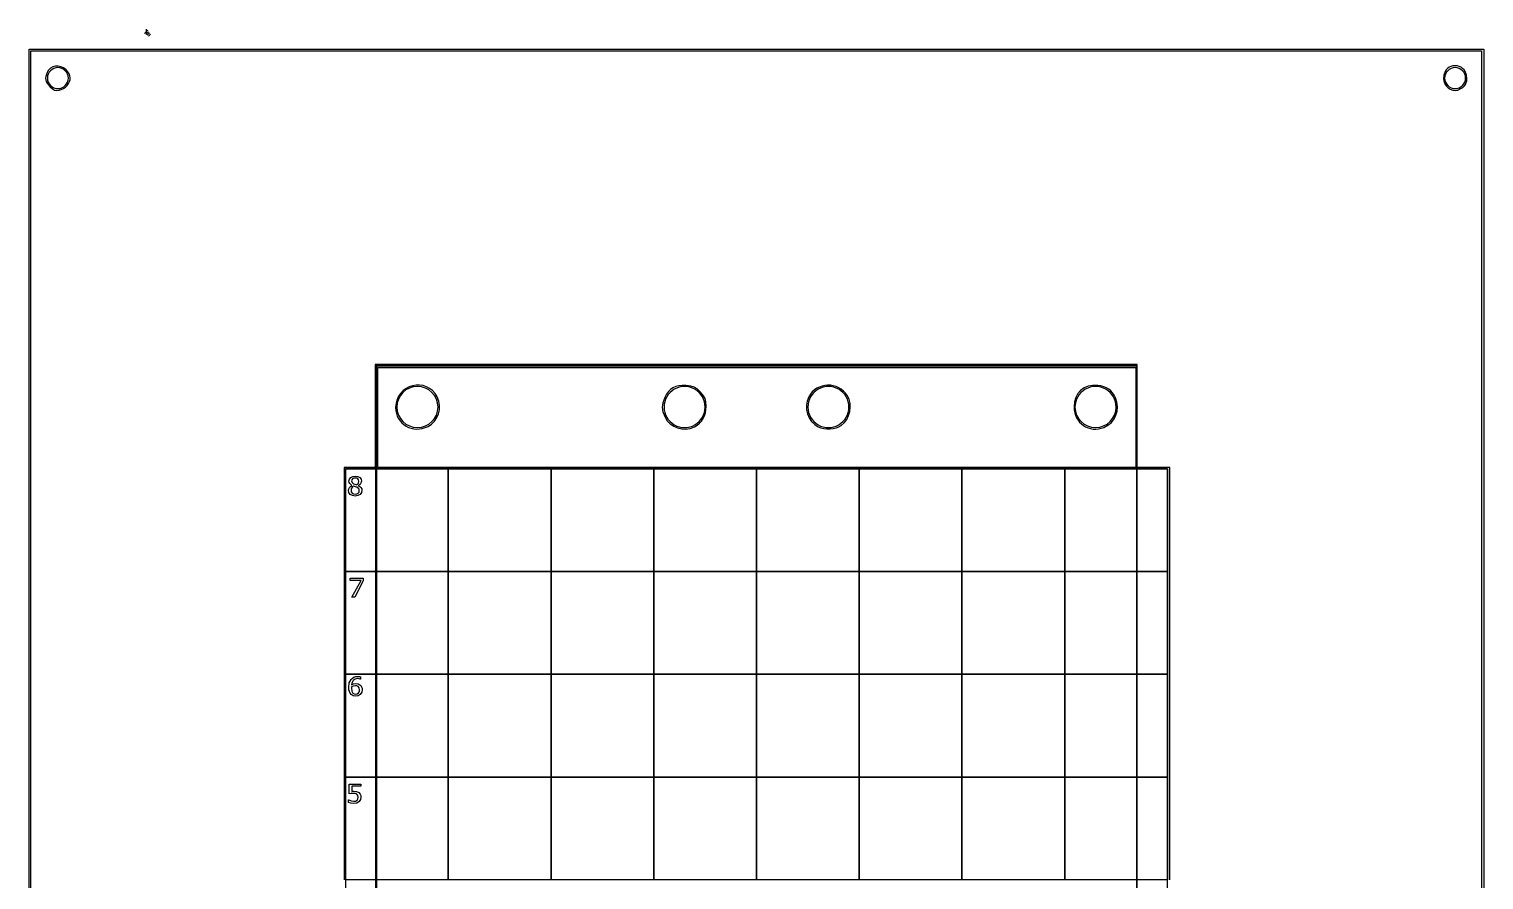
# Model space of a CAD drawing. Extents: x -57 to 651, y 9 to 842.
# Drawn here: x -57 to 651, y 429 to 842 of the extents above; entities that cross this region are included whole.
import ezdxf

# ---------------------------------------------------------------- set-up
doc = ezdxf.new("R2010")
doc.units = 0

msp = doc.modelspace()

# ---------------------------------------------------------------- linework, layer by layer
for p, q in [((-57.000521, 832.499927), (650.999778, 832.499927)), ((-57.000521, 8.501153), (-57.000521, 832.499927)), ((-56.21763, 420.621031), (-56.21763, 831.690074)), ((-56.21763, 831.690074), (296.843394, 831.690074)), ((296.843394, 831.690074), (649.90443, 831.690074)), ((649.90443, 831.690074), (649.90443, 420.621031)), ((650.999778, 832.499927), (650.999778, 8.501153)), ((-47.504342, 822.432496), (-48.261029, 821.193258)), ((-47.228964, 821.350674), (-47.699275, 820.484641)), ((-46.530342, 823.375646), (-47.504342, 822.432496)), ((-46.606196, 822.105199), (-47.228964, 821.350674)), ((-45.851471, 822.727723), (-46.606196, 822.105199)), ((-45.389961, 824.015897), (-46.530342, 823.375646)), ((-44.985287, 823.197755), (-45.851471, 822.727723)), ((-44.134132, 824.346436), (-45.389961, 824.015897)), ((-44.028142, 823.494802), (-44.985287, 823.197755)), ((-42.813788, 824.360451), (-44.134132, 824.346436)), ((-43.000537, 823.598371), (-44.028142, 823.494802)), ((-41.972932, 823.494802), (-43.000537, 823.598371)), ((-41.47986, 824.051131), (-42.813788, 824.360451)), ((-41.015788, 823.197755), (-41.972932, 823.494802)), ((-40.183282, 823.411664), (-41.47986, 824.051131)), ((-40.149603, 822.727723), (-41.015788, 823.197755)), ((-38.974986, 822.435236), (-40.183282, 823.411664)), ((-39.394878, 822.105199), (-40.149603, 822.727723)), ((-38.77211, 821.350674), (-39.394878, 822.105199)), ((-38.139956, 821.489956), (-38.974986, 822.435236)), ((-38.301799, 820.484641), (-38.77211, 821.350674)), ((-37.526286, 820.545558), (-38.139956, 821.489956)), ((632.132562, 821.717796), (631.46107, 819.963637)), ((632.658661, 822.492272), (632.132562, 821.717796)), ((632.769604, 821.351476), (632.299388, 820.485169)), ((633.305698, 823.171346), (632.658661, 822.492272)), ((633.392359, 822.106262), (632.769604, 821.351476)), ((634.0692, 823.734765), (633.305698, 823.171346)), ((634.147145, 822.729017), (633.392359, 822.106262)), ((634.944693, 824.16228), (634.0692, 823.734765)), ((635.013452, 823.199233), (634.147145, 822.729017)), ((635.927705, 824.433639), (634.944693, 824.16228)), ((635.970774, 823.496402), (635.013452, 823.199233)), ((637.013761, 824.528593), (635.927705, 824.433639)), ((636.998601, 823.600016), (635.970774, 823.496402)), ((638.026428, 823.496402), (636.998601, 823.600016)), ((638.0711, 824.433166), (637.013761, 824.528593)), ((638.983749, 823.199233), (638.026428, 823.496402)), ((639.03543, 824.160741), (638.0711, 824.433166)), ((639.850057, 822.729017), (638.983749, 823.199233)), ((639.901497, 823.732105), (639.03543, 824.160741)), ((640.604842, 822.106262), (639.850057, 822.729017)), ((640.664045, 823.168042), (639.901497, 823.732105)), ((641.227597, 821.351476), (640.604842, 822.106262)), ((641.317818, 822.489337), (640.664045, 823.168042)), ((641.697814, 820.485169), (641.227597, 821.351476)), ((641.857562, 821.716776), (641.317818, 822.489337)), ((642.573937, 819.973225), (641.857562, 821.716776)), ((-48.911381, 819.266447), (-48.997839, 818.408523)), ((-48.997839, 818.408523), (-48.919686, 817.593918)), ((-48.919686, 817.593918), (-48.672824, 816.80238)), ((-48.261029, 821.193258), (-48.911381, 819.266447)), ((-48.672824, 816.80238), (-48.253157, 816.013657)), ((-48.253157, 816.013657), (-46.879012, 814.363652)), ((-47.99663, 819.527592), (-48.100531, 818.50002)), ((-48.100531, 818.50002), (-47.99663, 817.472449)), ((-47.699275, 820.484641), (-47.99663, 819.527592)), ((-47.99663, 817.472449), (-47.699275, 816.5154)), ((-47.699275, 816.5154), (-47.228964, 815.649367)), ((-47.228964, 815.649367), (-46.606196, 814.894842)), ((-46.879012, 814.363652), (-45.681968, 813.272551)), ((-46.606196, 814.894842), (-45.851471, 814.272318)), ((-45.851471, 814.272318), (-44.985287, 813.802286)), ((-41.015788, 813.802286), (-40.149603, 814.272318)), ((-40.149603, 814.272318), (-39.394878, 814.894842)), ((-39.394878, 814.894842), (-38.77211, 815.649367)), ((-39.300002, 814.153986), (-38.492964, 814.899762)), ((-38.77211, 815.649367), (-38.301799, 816.5154)), ((-38.492964, 814.899762), (-37.778423, 815.838091)), ((-38.492964, 814.899762), (-38.492964, 814.899762)), ((-38.004444, 819.527592), (-38.301799, 820.484641)), ((-38.301799, 816.5154), (-38.004444, 817.472449)), ((-37.900544, 818.50002), (-38.004444, 819.527592)), ((-38.004444, 817.472449), (-37.900544, 818.50002)), ((-37.900544, 818.50002), (-37.900544, 818.50002)), ((-37.778423, 815.838091), (-37.285256, 816.777525)), ((-37.133979, 819.602079), (-37.526286, 820.545558)), ((-37.285256, 816.777525), (-37.013461, 817.718025)), ((-36.963037, 818.659555), (-37.133979, 819.602079)), ((-37.013461, 817.718025), (-36.963037, 818.659555)), ((631.46107, 819.963637), (631.327009, 818.070876)), ((631.327009, 818.070876), (631.472697, 817.123146)), ((631.472697, 817.123146), (631.766163, 816.201517)), ((631.766163, 816.201517), (632.211879, 815.326241)), ((632.002219, 819.527847), (631.898605, 818.50002)), ((631.898605, 818.50002), (632.002219, 817.472193)), ((632.299388, 820.485169), (632.002219, 819.527847)), ((632.002219, 817.472193), (632.299388, 816.514872)), ((632.211879, 815.326241), (632.814318, 814.517568)), ((632.299388, 816.514872), (632.769604, 815.648564)), ((632.769604, 815.648564), (633.392359, 814.893779)), ((632.814318, 814.517568), (633.577955, 813.795749)), ((633.392359, 814.893779), (634.147145, 814.271024)), ((634.147145, 814.271024), (635.013452, 813.800808)), ((638.983749, 813.800808), (639.850057, 814.271024)), ((639.850057, 814.271024), (640.604842, 814.893779)), ((640.604842, 814.893779), (641.227597, 815.648564)), ((640.716757, 813.969748), (641.439778, 814.651682)), ((641.227597, 815.648564), (641.697814, 816.514872)), ((641.439778, 814.651682), (642.00147, 815.426827)), ((641.994983, 819.527847), (641.697814, 820.485169)), ((641.697814, 816.514872), (641.994983, 817.472193)), ((642.098597, 818.50002), (641.994983, 819.527847)), ((641.994983, 817.472193), (642.098597, 818.50002)), ((642.00147, 815.426827), (642.407089, 816.274397)), ((642.098597, 818.50002), (642.098597, 818.50002)), ((642.407089, 816.274397), (642.661889, 817.173607)), ((642.771127, 818.103672), (642.573937, 819.973225)), ((642.661889, 817.173607), (642.771127, 818.103672)), ((-45.681968, 813.272551), (-44.679194, 812.674674)), ((-44.985287, 813.802286), (-44.028142, 813.505239)), ((-44.679194, 812.674674), (-43.657348, 812.487274)), ((-44.028142, 813.505239), (-43.000537, 813.40167)), ((-43.657348, 812.487274), (-42.403085, 812.627601)), ((-43.000537, 813.40167), (-41.972932, 813.505239)), ((-42.403085, 812.627601), (-41.383364, 812.94335)), ((-41.972932, 813.505239), (-41.015788, 813.802286)), ((-41.383364, 812.94335), (-40.306236, 813.476997)), ((-40.306236, 813.476997), (-39.300002, 814.153986)), ((633.577955, 813.795749), (634.507261, 813.181034)), ((634.507261, 813.181034), (635.817318, 812.596023)), ((635.013452, 813.800808), (635.970774, 813.503639)), ((635.817318, 812.596023), (636.99536, 812.431785)), ((635.970774, 813.503639), (636.998601, 813.400025)), ((636.99536, 812.431785), (638.259325, 812.697366)), ((636.998601, 813.400025), (638.026428, 813.503639)), ((638.026428, 813.503639), (638.983749, 813.800808)), ((638.259325, 812.697366), (639.827152, 813.40181)), ((639.827152, 813.40181), (640.716757, 813.969748)), ((639.827152, 813.40181), (639.827152, 813.40181)), ((296.843394, 679.15052), (111.361037, 679.15052)), ((111.361037, 679.15052), (111.361037, 654.085334)), ((111.7992, 178.299939), (111.7992, 678.700475)), ((111.7992, 678.700475), (482.198469, 678.700475)), ((111.999225, 678.499392), (482.000032, 678.499392)), ((111.999225, 678.499392), (111.999225, 178.501022)), ((112.793334, 653.369185), (112.793334, 677.718224)), ((112.793334, 677.718224), (297.20148, 677.718224)), ((482.325787, 679.15052), (296.843394, 679.15052)), ((297.20148, 677.718224), (481.60964, 677.718224)), ((481.60964, 677.718224), (481.60964, 653.369185)), ((482.000032, 678.499392), (482.000032, 178.501022)), ((482.198469, 178.299939), (482.198469, 678.700475)), ((482.325787, 654.085334), (482.325787, 679.15052)), ((124.928995, 665.569796), (123.707889, 664.09019)), ((125.072697, 666.494207), (123.847229, 665.262719)), ((126.408882, 666.790562), (124.928995, 665.569796)), ((126.468353, 667.504309), (125.072697, 666.494207)), ((128.107352, 667.712296), (126.408882, 666.790562)), ((127.997069, 668.283714), (126.468353, 667.504309)), ((129.621718, 668.823115), (127.997069, 668.283714)), ((129.984204, 668.294809), (128.107352, 667.712296)), ((131.305172, 669.1132), (129.621718, 668.823115)), ((131.99924, 668.497912), (129.984204, 668.294809)), ((133.010304, 669.144661), (131.305172, 669.1132)), ((134.014277, 668.294809), (131.99924, 668.497912)), ((134.699986, 668.908189), (133.010304, 669.144661)), ((135.891129, 667.712296), (134.014277, 668.294809)), ((136.33709, 668.394473), (134.699986, 668.908189)), ((137.589599, 666.790562), (135.891129, 667.712296)), ((137.88449, 667.594204), (136.33709, 668.394473)), ((139.069486, 665.569796), (137.589599, 666.790562)), ((139.305057, 666.498072), (137.88449, 667.594204)), ((140.290592, 664.09019), (139.069486, 665.569796)), ((140.561664, 665.096769), (139.305057, 666.498072)), ((254.124941, 665.992305), (253.213916, 664.719013)), ((254.912549, 665.556108), (254.057381, 664.577319)), ((255.163227, 667.028981), (254.124941, 665.992305)), ((255.895921, 666.422018), (254.912549, 665.556108)), ((256.342621, 667.836723), (255.163227, 667.028981)), ((256.999084, 667.160474), (255.895921, 666.422018)), ((257.676965, 668.423207), (256.342621, 667.836723)), ((258.190187, 667.746613), (256.999084, 667.160474)), ((259.180105, 668.796113), (257.676965, 668.423207)), ((259.431773, 668.165283), (258.190187, 667.746613)), ((260.865886, 668.96312), (259.180105, 668.796113)), ((260.707013, 668.416486), (259.431773, 668.165283)), ((261.999081, 668.50022), (260.707013, 668.416486)), ((262.748151, 668.931907), (260.865886, 668.96312)), ((263.291149, 668.416486), (261.999081, 668.50022)), ((265.116415, 668.703918), (262.748151, 668.931907)), ((264.566389, 668.165283), (263.291149, 668.416486)), ((265.807975, 667.746613), (264.566389, 668.165283)), ((266.740315, 668.241374), (265.116415, 668.703918)), ((266.999079, 667.160474), (265.807975, 667.746613)), ((268.113744, 667.31549), (266.740315, 668.241374)), ((268.102241, 666.422018), (266.999079, 667.160474)), ((269.085613, 665.556108), (268.102241, 666.422018)), ((269.730595, 665.697483), (268.113744, 667.31549)), ((269.940781, 664.577319), (269.085613, 665.556108)), ((271.216874, 663.991866), (269.730595, 665.697483)), ((324.140111, 665.82629), (323.203124, 664.687064)), ((324.912455, 665.556107), (324.057287, 664.577318)), ((325.197904, 666.798095), (324.140111, 665.82629)), ((325.895827, 666.422017), (324.912455, 665.556107)), ((326.357396, 667.601915), (325.197904, 666.798095)), ((326.99899, 667.160473), (325.895827, 666.422017)), ((327.599479, 668.237184), (326.357396, 667.601915)), ((328.190093, 667.746612), (326.99899, 667.160473)), ((328.905044, 668.703335), (327.599479, 668.237184)), ((329.431679, 668.165282), (328.190093, 667.746612)), ((330.254984, 668.999802), (328.905044, 668.703335)), ((330.706919, 668.416484), (329.431679, 668.165282)), ((331.630191, 669.126021), (330.254984, 668.999802)), ((331.998987, 668.500218), (330.706919, 668.416484)), ((333.011556, 669.081426), (331.630191, 669.126021)), ((333.291054, 668.416484), (331.998987, 668.500218)), ((334.379971, 668.865449), (333.011556, 669.081426)), ((334.566294, 668.165282), (333.291054, 668.416484)), ((335.716329, 668.477527), (334.379971, 668.865449)), ((335.80788, 667.746612), (334.566294, 668.165282)), ((337.00152, 667.917092), (335.716329, 668.477527)), ((336.998983, 667.160473), (335.80788, 667.746612)), ((338.102146, 666.422017), (336.998983, 667.160473)), ((338.216438, 667.183579), (337.00152, 667.917092)), ((339.085518, 665.556107), (338.102146, 666.422017)), ((339.341973, 666.276423), (338.216438, 667.183579)), ((339.940686, 664.577318), (339.085518, 665.556107)), ((340.359018, 665.195057), (339.341973, 666.276423)), ((454.726965, 666.571396), (453.373334, 665.032823)), ((454.912296, 665.556107), (454.057128, 664.577318)), ((456.401054, 667.759762), (454.726965, 666.571396)), ((455.895668, 666.422017), (454.912296, 665.556107)), ((456.99883, 667.160473), (455.895668, 666.422017)), ((458.365979, 668.571242), (456.401054, 667.759762)), ((458.189934, 667.746612), (456.99883, 667.160473)), ((459.431519, 668.165282), (458.189934, 667.746612)), ((460.59212, 668.979161), (458.365979, 668.571242)), ((460.70676, 668.416484), (459.431519, 668.165282)), ((463.049857, 668.956838), (460.59212, 668.979161)), ((461.998827, 668.500218), (460.70676, 668.416484)), ((463.290895, 668.416484), (461.998827, 668.500218)), ((464.648136, 668.733973), (463.049857, 668.956838)), ((464.566135, 668.165282), (463.290895, 668.416484)), ((465.807721, 667.746612), (464.566135, 668.165282)), ((466.064897, 668.383165), (464.648136, 668.733973)), ((466.998824, 667.160473), (465.807721, 667.746612)), ((467.317136, 667.892576), (466.064897, 668.383165)), ((468.101987, 666.422017), (466.998824, 667.160473)), ((468.421848, 667.25037), (467.317136, 667.892576)), ((469.085359, 665.556107), (468.101987, 666.422017)), ((469.396029, 666.44471), (468.421848, 667.25037)), ((469.940526, 664.577318), (469.085359, 665.556107)), ((470.256675, 665.463758), (469.396029, 666.44471)), ((121.563227, 660.333031), (121.389786, 658.309092)), ((122.055367, 662.172821), (121.563227, 660.333031)), ((122.202819, 660.515214), (121.999253, 658.500225)), ((121.999253, 658.500225), (122.202819, 656.485235)), ((122.829076, 663.819154), (122.055367, 662.172821)), ((122.785764, 662.391932), (122.202819, 660.515214)), ((123.707889, 664.09019), (122.785764, 662.391932)), ((123.847229, 665.262719), (122.829076, 663.819154)), ((141.212717, 662.391932), (140.290592, 664.09019)), ((141.617183, 663.380984), (140.561664, 665.096769)), ((141.795662, 660.515214), (141.212717, 662.391932)), ((142.385295, 661.374504), (141.617183, 663.380984)), ((141.999228, 658.500225), (141.795662, 660.515214)), ((141.795662, 656.485235), (141.999228, 658.500225)), ((141.999228, 658.500225), (141.999228, 658.500225)), ((142.736677, 659.308262), (142.385295, 661.374504)), ((142.690392, 657.243441), (142.736677, 659.308262)), ((251.183405, 659.460688), (251.106668, 658.374636)), ((251.427451, 660.597606), (251.183405, 659.460688)), ((252.416309, 663.201428), (251.427451, 660.597606)), ((252.087027, 659.82482), (251.999086, 658.500225)), ((251.999086, 658.500225), (252.087027, 657.175629)), ((252.34524, 661.1094), (252.087027, 659.82482)), ((252.765313, 662.339392), (252.34524, 661.1094)), ((253.213916, 664.719013), (252.416309, 663.201428)), ((253.338831, 663.500222), (252.765313, 662.339392)), ((254.057381, 664.577319), (253.338831, 663.500222)), ((270.659331, 663.500222), (269.940781, 664.577319)), ((271.232849, 662.339392), (270.659331, 663.500222)), ((272.049764, 662.590155), (271.216874, 663.991866)), ((271.652922, 661.1094), (271.232849, 662.339392)), ((271.911135, 659.82482), (271.652922, 661.1094)), ((271.999076, 658.500225), (271.911135, 659.82482)), ((271.911135, 657.175629), (271.999076, 658.500225)), ((271.999076, 658.500225), (271.999076, 658.500225)), ((272.414014, 661.036221), (272.049764, 662.590155)), ((272.401442, 657.192197), (272.494376, 658.873935)), ((272.494376, 658.873935), (272.414014, 661.036221)), ((321.643961, 661.405963), (321.313066, 659.328586)), ((321.313066, 659.328586), (321.390065, 657.221632)), ((322.406054, 663.380984), (321.643961, 661.405963)), ((322.086934, 659.82482), (321.998993, 658.500225)), ((321.998993, 658.500225), (322.086934, 657.175629)), ((322.345147, 661.109399), (322.086934, 659.82482)), ((322.76522, 662.339391), (322.345147, 661.109399)), ((323.203124, 664.687064), (322.406054, 663.380984)), ((323.338738, 663.500221), (322.76522, 662.339391)), ((324.057287, 664.577318), (323.338738, 663.500221)), ((340.659235, 663.500221), (339.940686, 664.577318)), ((341.248464, 663.938916), (340.359018, 665.195057)), ((341.232753, 662.339391), (340.659235, 663.500221)), ((341.652826, 661.109399), (341.232753, 662.339391)), ((342.06746, 662.181588), (341.248464, 663.938916)), ((341.911039, 659.82482), (341.652826, 661.109399)), ((341.99898, 658.500225), (341.911039, 659.82482)), ((341.911039, 657.175629), (341.99898, 658.500225)), ((341.99898, 658.500225), (341.99898, 658.500225)), ((342.515541, 660.268856), (342.06746, 662.181588)), ((342.607698, 658.272706), (342.515541, 660.268856)), ((451.745928, 661.011765), (451.531395, 658.582637)), ((451.531395, 658.582637), (451.616027, 657.133677)), ((452.369782, 663.17072), (451.745928, 661.011765)), ((452.086774, 659.82482), (451.998833, 658.500225)), ((451.998833, 658.500225), (452.201998, 656.484877)), ((452.344988, 661.109399), (452.086774, 659.82482)), ((452.765061, 662.339391), (452.344988, 661.109399)), ((453.373334, 665.032823), (452.369782, 663.17072)), ((453.338579, 663.500221), (452.765061, 662.339391)), ((454.057128, 664.577318), (453.338579, 663.500221)), ((470.659076, 663.500221), (469.940526, 664.577318)), ((471.020782, 664.295678), (470.256675, 665.463758)), ((471.232594, 662.339391), (470.659076, 663.500221)), ((471.705346, 662.928632), (471.020782, 664.295678)), ((471.652667, 661.109399), (471.232594, 662.339391)), ((471.91088, 659.82482), (471.652667, 661.109399)), ((472.411369, 660.790781), (471.705346, 662.928632)), ((471.795657, 656.484877), (471.998821, 658.500225)), ((471.998821, 658.500225), (471.91088, 659.82482)), ((471.998821, 658.500225), (471.998821, 658.500225)), ((472.67241, 658.64377), (472.411369, 660.790781)), ((472.509824, 656.54202), (472.67241, 658.64377)), ((111.361037, 654.085334), (111.361037, 629.020149)), ((112.793334, 629.020149), (112.793334, 653.369185)), ((121.389786, 658.309092), (121.484012, 656.820465)), ((121.484012, 656.820465), (121.760163, 655.416535)), ((121.760163, 655.416535), (122.204726, 654.105209)), ((122.202819, 656.485235), (122.785764, 654.608517)), ((122.204726, 654.105209), (122.804188, 652.894391)), ((122.785764, 654.608517), (123.707889, 652.910259)), ((122.804188, 652.894391), (123.545037, 651.791988)), ((123.545037, 651.791988), (124.41376, 650.805906)), ((123.707889, 652.910259), (124.928995, 651.430653)), ((124.928995, 651.430653), (126.408882, 650.209887)), ((137.589599, 650.209887), (139.069486, 651.430653)), ((138.909898, 650.221955), (140.356194, 651.669296)), ((139.069486, 651.430653), (140.290592, 652.910259)), ((140.290592, 652.910259), (141.212717, 654.608517)), ((140.356194, 651.669296), (141.481086, 653.362778)), ((141.212717, 654.608517), (141.795662, 656.485235)), ((141.481086, 653.362778), (142.265507, 655.241219)), ((142.265507, 655.241219), (142.690392, 657.243441)), ((251.106668, 658.374636), (251.197529, 657.295102)), ((251.197529, 657.295102), (251.456276, 656.177739)), ((251.456276, 656.177739), (252.478587, 653.652138)), ((252.087027, 657.175629), (252.34524, 655.891049)), ((252.34524, 655.891049), (252.765313, 654.661057)), ((252.478587, 653.652138), (253.603209, 651.838928)), ((252.765313, 654.661057), (253.338831, 653.500227)), ((253.338831, 653.500227), (254.057381, 652.42313)), ((253.603209, 651.838928), (255.038568, 650.333078)), ((254.057381, 652.42313), (254.912549, 651.444341)), ((254.912549, 651.444341), (255.895921, 650.578431)), ((268.102241, 650.578431), (269.085613, 651.444341)), ((269.085613, 651.444341), (269.940781, 652.42313)), ((269.230847, 650.597223), (270.216636, 651.658543)), ((269.940781, 652.42313), (270.659331, 653.500227)), ((270.216636, 651.658543), (271.029327, 652.853454)), ((270.659331, 653.500227), (271.232849, 654.661057)), ((271.029327, 652.853454), (271.666182, 654.177203)), ((271.232849, 654.661057), (271.652922, 655.891049)), ((271.652922, 655.891049), (271.911135, 657.175629)), ((271.666182, 654.177203), (272.124465, 655.625035)), ((272.124465, 655.625035), (272.401442, 657.192197)), ((321.390065, 657.221632), (321.851656, 655.157879)), ((321.851656, 655.157879), (322.674536, 653.210105)), ((322.086934, 657.175629), (322.345147, 655.89105)), ((322.345147, 655.89105), (322.76522, 654.661058)), ((322.674536, 653.210105), (323.835401, 651.451087)), ((322.76522, 654.661058), (323.338738, 653.500228)), ((323.338738, 653.500228), (324.057287, 652.423131)), ((323.835401, 651.451087), (325.310948, 649.953603)), ((324.057287, 652.423131), (324.912455, 651.444342)), ((324.912455, 651.444342), (325.895827, 650.578432)), ((338.102146, 650.578432), (339.085518, 651.444342)), ((339.085518, 651.444342), (339.940686, 652.423131)), ((339.716908, 650.893718), (340.898536, 652.503646)), ((339.940686, 652.423131), (340.659235, 653.500228)), ((340.659235, 653.500228), (341.232753, 654.661058)), ((340.898536, 652.503646), (341.784205, 654.318112)), ((341.232753, 654.661058), (341.652826, 655.89105)), ((341.652826, 655.89105), (341.911039, 657.175629)), ((341.784205, 654.318112), (342.358922, 656.265129)), ((342.358922, 656.265129), (342.607698, 658.272706)), ((451.616027, 657.133677), (451.86252, 655.759388)), ((451.86252, 655.759388), (452.259768, 654.467372)), ((452.201998, 656.484877), (452.784683, 654.607776)), ((452.259768, 654.467372), (452.796666, 653.26523)), ((452.784683, 654.607776), (453.706676, 652.909133)), ((452.796666, 653.26523), (453.462109, 652.160564)), ((453.462109, 652.160564), (454.244992, 651.160977)), ((453.706676, 652.909133), (454.927764, 651.429162)), ((454.927764, 651.429162), (456.407736, 650.208073)), ((467.589919, 650.208073), (469.069891, 651.429162)), ((469.069891, 651.429162), (470.290979, 652.909133)), ((469.693828, 651.052522), (470.999179, 652.691976)), ((470.290979, 652.909133), (471.212972, 654.607776)), ((470.999179, 652.691976), (471.944962, 654.539948)), ((471.212972, 654.607776), (471.795657, 656.484877)), ((471.944962, 654.539948), (472.509824, 656.54202)), ((481.60964, 653.369185), (481.60964, 629.020149)), ((482.325787, 629.020149), (482.325787, 654.085334)), ((124.41376, 650.805906), (125.396844, 649.944049)), ((125.396844, 649.944049), (126.480776, 649.214323)), ((126.408882, 650.209887), (128.107352, 649.288153)), ((126.480776, 649.214323), (127.652044, 648.624635)), ((127.652044, 648.624635), (128.897136, 648.18289)), ((128.107352, 649.288153), (129.984204, 648.70564)), ((128.897136, 648.18289), (130.202538, 647.896993)), ((129.984204, 648.70564), (131.99924, 648.502537)), ((130.202538, 647.896993), (131.554738, 647.77485)), ((131.554738, 647.77485), (132.940223, 647.824368)), ((131.99924, 648.502537), (134.014277, 648.70564)), ((132.940223, 647.824368), (134.34548, 648.05345)), ((134.014277, 648.70564), (135.891129, 649.288153)), ((134.34548, 648.05345), (135.756997, 648.470004)), ((135.756997, 648.470004), (137.161261, 649.081935)), ((135.891129, 649.288153), (137.589599, 650.209887)), ((137.161261, 649.081935), (138.909898, 650.221955)), ((137.161261, 649.081935), (137.161261, 649.081935)), ((255.038568, 650.333078), (256.723497, 649.154978)), ((255.895921, 650.578431), (256.999084, 649.839975)), ((256.723497, 649.154978), (258.596832, 648.325017)), ((256.999084, 649.839975), (258.190187, 649.253836)), ((258.190187, 649.253836), (259.431773, 648.835166)), ((258.596832, 648.325017), (260.597406, 647.863586)), ((259.431773, 648.835166), (260.707013, 648.583963)), ((260.597406, 647.863586), (262.664055, 647.791075)), ((260.707013, 648.583963), (261.999081, 648.500229)), ((261.999081, 648.500229), (263.291149, 648.583963)), ((262.664055, 647.791075), (264.735613, 648.127874)), ((263.291149, 648.583963), (264.566389, 648.835166)), ((264.566389, 648.835166), (265.807975, 649.253836)), ((264.735613, 648.127874), (266.750914, 648.894372)), ((265.807975, 649.253836), (266.999079, 649.839975)), ((266.750914, 648.894372), (268.074694, 649.674248)), ((266.750914, 648.894372), (266.750914, 648.894372)), ((266.999079, 649.839975), (268.102241, 650.578431)), ((268.074694, 649.674248), (269.230847, 650.597223)), ((325.310948, 649.953603), (327.077875, 648.790431)), ((325.895827, 650.578432), (326.99899, 649.839976)), ((326.99899, 649.839976), (328.190093, 649.253837)), ((327.077875, 648.790431), (328.312272, 648.305371)), ((328.190093, 649.253837), (329.431679, 648.835167)), ((328.312272, 648.305371), (329.722068, 647.995277)), ((329.431679, 648.835167), (330.706919, 648.583965)), ((329.722068, 647.995277), (331.242802, 647.855708)), ((330.706919, 648.583965), (331.998987, 648.500231)), ((331.242802, 647.855708), (332.810009, 647.882223)), ((331.998987, 648.500231), (333.291054, 648.583965)), ((332.810009, 647.882223), (334.359227, 648.070382)), ((333.291054, 648.583965), (334.566294, 648.835167)), ((334.359227, 648.070382), (335.825992, 648.415744)), ((334.566294, 648.835167), (335.80788, 649.253837)), ((335.80788, 649.253837), (336.998983, 649.839976)), ((335.825992, 648.415744), (337.145841, 648.913869)), ((336.998983, 649.839976), (338.102146, 650.578432)), ((337.145841, 648.913869), (338.254311, 649.560317)), ((338.254311, 649.560317), (339.716908, 650.893718)), ((338.254311, 649.560317), (338.254311, 649.560317)), ((454.244992, 651.160977), (455.134209, 650.27407)), ((455.134209, 650.27407), (456.118655, 649.507445)), ((456.118655, 649.507445), (457.187225, 648.868705)), ((456.407736, 650.208073), (458.106379, 649.28608)), ((457.187225, 648.868705), (458.328814, 648.365451)), ((458.106379, 649.28608), (459.98348, 648.703396)), ((458.328814, 648.365451), (459.532315, 648.005285)), ((459.532315, 648.005285), (460.786625, 647.795809)), ((459.98348, 648.703396), (461.998827, 648.500231)), ((460.786625, 647.795809), (462.080637, 647.744625)), ((461.998827, 648.500231), (464.014175, 648.703396)), ((462.080637, 647.744625), (463.403246, 647.859335)), ((463.403246, 647.859335), (464.743348, 648.147542)), ((464.014175, 648.703396), (465.891276, 649.28608)), ((464.743348, 648.147542), (466.089836, 648.616846)), ((465.891276, 649.28608), (467.589919, 650.208073)), ((466.089836, 648.616846), (468.050263, 649.676005)), ((466.089836, 648.616846), (466.089836, 648.616846)), ((468.050263, 649.676005), (469.693828, 651.052522)), ((103.84148, 629.020149), (96.321925, 629.020149)), ((96.321925, 629.020149), (96.321925, 428.498672)), ((496.999242, 628.501143), (96.999221, 628.501143)), ((96.999221, 628.501143), (96.999221, 228.501917)), ((96.999496, 628.501288), (146.999433, 628.501288)), ((96.999496, 578.50135), (96.999496, 628.501288)), ((98.66857, 622.426843), (98.882511, 623.381823)), ((98.882511, 623.381823), (99.524332, 624.163169)), ((99.524332, 624.163169), (100.496364, 624.684067)), ((100.039028, 623.136877), (99.915005, 622.569469)), ((100.411098, 623.574059), (100.039028, 623.136877)), ((100.983155, 623.853112), (100.411098, 623.574059)), ((100.496364, 624.684067), (101.70094, 624.8577)), ((101.694738, 623.946129), (100.983155, 623.853112)), ((102.417174, 623.846911), (101.694738, 623.946129)), ((101.70094, 624.8577), (102.944273, 624.691819)), ((102.996984, 623.549255), (102.417174, 623.846911)), ((102.944273, 624.691819), (103.908554, 624.194176)), ((103.383006, 623.090369), (102.996984, 623.549255)), ((103.51168, 622.495055), (103.383006, 623.090369)), ((111.361037, 629.020149), (103.84148, 629.020149)), ((103.908554, 624.194176), (104.527121, 623.440735)), ((104.527121, 623.440735), (104.73331, 622.507459)), ((297.20148, 629.020149), (112.793334, 629.020149)), ((146.999433, 628.501288), (146.999433, 578.50135)), ((146.999449, 628.501288), (196.999387, 628.501288)), ((146.999449, 578.50135), (146.999449, 628.501288)), ((196.999371, 628.501288), (246.999309, 628.501288)), ((196.999371, 578.50135), (196.999371, 628.501288)), ((196.999387, 628.501288), (196.999387, 578.50135)), ((246.999309, 628.501288), (246.999309, 578.50135)), ((246.999309, 628.501288), (296.999246, 628.501288)), ((246.999309, 578.50135), (246.999309, 628.501288)), ((296.999233, 628.501288), (346.99917, 628.501288)), ((296.999233, 578.50135), (296.999233, 628.501288)), ((296.999246, 628.501288), (296.999246, 578.50135)), ((481.60964, 629.020149), (297.20148, 629.020149)), ((346.99917, 628.501288), (346.99917, 578.50135)), ((346.999176, 628.501288), (396.999113, 628.501288)), ((346.999176, 578.50135), (346.999176, 628.501288)), ((396.999092, 628.501288), (446.99903, 628.501288)), ((396.999092, 578.50135), (396.999092, 628.501288)), ((396.999113, 628.501288), (396.999113, 578.50135)), ((446.99903, 628.501288), (446.99903, 578.50135)), ((446.999035, 628.501288), (496.998973, 628.501288)), ((446.999035, 578.50135), (446.999035, 628.501288)), ((490.203402, 629.020149), (482.325787, 629.020149)), ((498.081043, 629.020149), (490.203402, 629.020149)), ((496.998973, 628.501288), (496.998973, 578.50135)), ((496.999242, 228.501917), (496.999242, 628.501143)), ((498.081043, 428.498672), (498.081043, 629.020149)), ((98.420524, 617.962005), (98.532145, 618.693743)), ((98.642215, 616.861299), (98.420524, 617.962005)), ((98.532145, 618.693743), (98.867007, 619.351066)), ((99.307289, 615.977633), (98.642215, 616.861299)), ((98.756937, 621.778823), (98.66857, 622.426843)), ((99.022037, 621.248623), (98.756937, 621.778823)), ((98.867007, 619.351066), (99.404958, 619.912272)), ((100.125843, 620.380461), (99.022037, 621.248623)), ((100.352186, 615.396273), (99.307289, 615.977633)), ((99.404958, 619.912272), (100.125843, 620.343252)), ((99.756875, 618.67824), (99.67316, 618.055022)), ((99.67316, 618.055022), (99.817337, 617.290729)), ((100.008022, 619.233245), (99.756875, 618.67824)), ((99.817337, 617.290729), (100.249866, 616.672163)), ((99.915005, 622.569469), (100.163051, 621.794326)), ((100.403346, 619.699882), (100.008022, 619.233245)), ((100.125843, 620.343252), (100.125843, 620.380461)), ((100.163051, 621.794326), (100.925794, 621.217617)), ((100.249866, 616.672163), (100.904089, 616.262886)), ((100.907191, 620.058), (100.403346, 619.699882)), ((100.904089, 616.262886), (101.713341, 616.126461)), ((101.831165, 619.729338), (100.907191, 620.058)), ((100.925794, 621.217617), (101.583119, 620.926163)), ((101.583119, 620.926163), (102.426477, 620.628507)), ((101.713341, 616.126461), (102.527245, 616.242732)), ((102.469884, 619.475089), (101.831165, 619.729338)), ((102.426477, 620.628507), (103.276034, 621.478065)), ((103.449667, 618.780559), (102.469884, 619.475089)), ((102.527245, 616.242732), (103.158213, 616.591547)), ((104.044979, 615.996236), (102.993882, 615.400924)), ((103.158213, 616.591547), (103.56749, 617.143452)), ((103.860495, 620.737027), (103.195421, 620.330851)), ((103.195421, 620.330851), (103.195421, 620.293643)), ((103.195421, 620.293643), (103.961265, 619.878165)), ((103.276034, 621.478065), (103.51168, 622.495055)), ((103.640353, 618.382135), (103.449667, 618.780559)), ((103.51168, 622.495055), (103.51168, 622.495055)), ((103.56749, 617.143452), (103.703915, 617.868988)), ((103.703915, 617.868988), (103.640353, 618.382135)), ((103.703915, 617.868988), (103.703915, 617.868988)), ((104.342635, 621.273428), (103.860495, 620.737027)), ((103.961265, 619.878165), (104.522469, 619.375871)), ((104.747262, 616.890754), (104.044979, 615.996236)), ((104.635641, 621.885792), (104.342635, 621.273428)), ((104.522469, 619.375871), (104.866635, 618.755754)), ((104.73331, 622.507459), (104.635641, 621.885792)), ((104.981357, 617.98681), (104.747262, 616.890754)), ((104.866635, 618.755754), (104.981357, 617.98681)), ((104.981357, 617.98681), (104.981357, 617.98681)), ((101.70094, 615.202487), (100.352186, 615.396273)), ((102.993882, 615.400924), (101.70094, 615.202487)), ((146.999433, 578.50135), (96.999496, 578.50135)), ((96.999496, 578.501335), (146.999433, 578.501335)), ((96.999496, 528.501397), (96.999496, 578.501335)), ((99.320201, 574.183443), (99.320201, 575.268657)), ((99.320201, 575.268657), (105.639187, 575.268657)), ((104.578788, 574.183443), (99.320201, 574.183443)), ((100.132553, 566.035133), (104.578788, 574.183443)), ((105.639187, 573.885787), (101.459603, 566.035133)), ((105.639187, 575.268657), (105.639187, 573.885787)), ((146.999433, 578.501335), (146.999433, 528.501397)), ((196.999387, 578.50135), (146.999449, 578.50135)), ((146.999449, 578.501335), (196.999387, 578.501335)), ((146.999449, 528.501397), (146.999449, 578.501335)), ((246.999309, 578.50135), (196.999371, 578.50135)), ((196.999371, 578.501335), (246.999309, 578.501335)), ((196.999371, 528.501397), (196.999371, 578.501335)), ((196.999387, 578.501335), (196.999387, 528.501397)), ((296.999246, 578.50135), (246.999309, 578.50135)), ((246.999309, 578.501335), (246.999309, 528.501397)), ((246.999309, 578.501335), (296.999246, 578.501335)), ((246.999309, 528.501397), (246.999309, 578.501335)), ((346.99917, 578.50135), (296.999233, 578.50135)), ((296.999233, 578.501335), (346.99917, 578.501335)), ((296.999233, 528.501397), (296.999233, 578.501335)), ((296.999246, 578.501335), (296.999246, 528.501397)), ((346.99917, 578.501335), (346.99917, 528.501397)), ((396.999113, 578.50135), (346.999176, 578.50135)), ((346.999176, 578.501335), (396.999113, 578.501335)), ((346.999176, 528.501397), (346.999176, 578.501335)), ((446.99903, 578.50135), (396.999092, 578.50135)), ((396.999092, 578.501335), (446.99903, 578.501335)), ((396.999092, 528.501397), (396.999092, 578.501335)), ((396.999113, 578.501335), (396.999113, 528.501397)), ((446.99903, 578.501335), (446.99903, 528.501397)), ((496.998973, 578.50135), (446.999035, 578.50135)), ((446.999035, 578.501335), (496.998973, 578.501335)), ((446.999035, 528.501397), (446.999035, 578.501335)), ((496.998973, 578.501335), (496.998973, 528.501397)), ((101.459603, 566.035133), (100.132553, 566.035133)), ((96.999496, 528.501416), (146.999433, 528.501416)), ((96.999496, 478.501478), (96.999496, 528.501416)), ((146.999433, 528.501397), (96.999496, 528.501397)), ((98.585518, 522.10872), (98.845965, 524.285338)), ((98.845965, 524.285338), (99.190129, 525.181402)), ((99.190129, 525.181402), (99.689323, 525.972055)), ((99.689323, 525.972055), (100.314091, 526.595267)), ((100.165264, 524.578331), (99.869158, 523.305535)), ((100.793132, 525.55658), (100.165264, 524.578331)), ((100.314091, 526.595267), (101.096987, 527.06346)), ((101.721756, 526.184436), (100.793132, 525.55658)), ((100.892351, 523.783028), (102.064369, 523.950456)), ((101.096987, 527.06346), (102.030263, 527.361116)), ((102.920131, 526.393721), (101.721756, 526.184436)), ((102.030263, 527.361116), (103.106164, 527.460334)), ((102.064369, 523.950456), (103.099965, 523.838855)), ((103.633264, 526.306911), (102.920131, 526.393721)), ((103.106164, 527.460334), (103.720081, 527.429325)), ((104.160363, 526.133265), (103.633264, 526.306911)), ((103.720081, 527.429325), (104.222374, 527.317698)), ((104.222374, 526.133265), (104.160363, 526.133265)), ((104.222374, 527.317698), (104.222374, 526.133265)), ((146.999433, 528.501416), (146.999433, 478.501478)), ((146.999449, 528.501416), (196.999387, 528.501416)), ((146.999449, 478.501478), (146.999449, 528.501416)), ((196.999387, 528.501397), (146.999449, 528.501397)), ((196.999371, 528.501416), (246.999309, 528.501416)), ((196.999371, 478.501478), (196.999371, 528.501416)), ((246.999309, 528.501397), (196.999371, 528.501397)), ((196.999387, 528.501416), (196.999387, 478.501478)), ((246.999309, 528.501416), (246.999309, 478.501478)), ((246.999309, 528.501416), (296.999246, 528.501416)), ((246.999309, 478.501478), (246.999309, 528.501416)), ((296.999246, 528.501397), (246.999309, 528.501397)), ((296.999233, 528.501416), (346.99917, 528.501416)), ((296.999233, 478.501478), (296.999233, 528.501416)), ((346.99917, 528.501397), (296.999233, 528.501397)), ((296.999246, 528.501416), (296.999246, 478.501478)), ((346.99917, 528.501416), (346.99917, 478.501478)), ((346.999176, 528.501416), (396.999113, 528.501416)), ((346.999176, 478.501478), (346.999176, 528.501416)), ((396.999113, 528.501397), (346.999176, 528.501397)), ((396.999092, 528.501416), (446.99903, 528.501416)), ((396.999092, 478.501478), (396.999092, 528.501416)), ((446.99903, 528.501397), (396.999092, 528.501397)), ((396.999113, 528.501416), (396.999113, 478.501478)), ((446.99903, 528.501416), (446.99903, 478.501478)), ((446.999035, 528.501416), (496.998973, 528.501416)), ((446.999035, 478.501478), (446.999035, 528.501416)), ((496.998973, 528.501397), (446.999035, 528.501397)), ((496.998973, 528.501416), (496.998973, 478.501478)), ((98.656831, 520.998715), (98.585518, 522.10872)), ((98.87077, 520.062329), (98.656831, 520.998715)), ((99.222686, 519.296494), (98.87077, 520.062329)), ((99.695525, 518.698086), (99.222686, 519.296494)), ((100.68151, 518.071765), (99.695525, 518.698086)), ((99.844356, 522.158329), (99.838165, 521.842073)), ((99.838165, 521.842073), (100.036602, 520.291776)), ((99.862956, 522.424976), (99.844356, 522.158329)), ((100.793132, 522.809441), (99.862956, 522.424976)), ((99.869158, 523.305535), (100.892351, 523.783028)), ((100.036602, 520.291776), (100.594708, 519.398808)), ((100.594708, 519.398808), (101.208623, 518.995742)), ((101.921743, 517.860919), (100.68151, 518.071765)), ((101.772915, 522.933478), (100.793132, 522.809441)), ((101.208623, 518.995742), (101.934159, 518.871706)), ((102.498451, 522.87146), (101.772915, 522.933478)), ((103.161976, 518.082613), (101.921743, 517.860919)), ((101.934159, 518.871706), (102.737209, 519.008131)), ((103.130969, 522.611004), (102.498451, 522.87146)), ((102.737209, 519.008131), (103.348025, 519.417408)), ((103.099965, 523.838855), (104.023936, 523.404753)), ((103.689075, 521.953701), (103.130969, 522.611004)), ((104.19137, 518.747696), (103.161976, 518.082613)), ((103.348025, 519.417408), (103.734047, 520.088695)), ((103.862708, 520.998715), (103.689075, 521.953701)), ((103.734047, 520.088695), (103.862721, 520.998715)), ((103.862721, 520.998715), (103.862708, 520.998715)), ((104.023936, 523.404753), (104.501426, 522.976889)), ((104.889, 519.769337), (104.19137, 518.747696)), ((104.501426, 522.976889), (104.84249, 522.449794)), ((104.84249, 522.449794), (105.05178, 521.811071)), ((105.121543, 521.048324), (104.889, 519.769337)), ((105.05178, 521.811071), (105.121543, 521.048324)), ((105.121543, 521.048324), (105.121543, 521.048324)), ((96.999496, 478.501499), (146.999433, 478.501499)), ((96.999496, 428.501562), (96.999496, 478.501499)), ((146.999433, 478.501478), (96.999496, 478.501478)), ((98.836953, 470.338479), (98.836953, 475.094755)), ((98.836953, 475.094755), (104.393196, 475.094755)), ((104.393196, 475.094755), (104.393196, 474.009568)), ((146.999433, 478.501499), (146.999433, 428.501562)), ((146.999449, 478.501499), (196.999387, 478.501499)), ((146.999449, 428.501562), (146.999449, 478.501499)), ((196.999387, 478.501478), (146.999449, 478.501478)), ((196.999371, 478.501499), (246.999309, 478.501499)), ((196.999371, 428.501562), (196.999371, 478.501499)), ((246.999309, 478.501478), (196.999371, 478.501478)), ((196.999387, 478.501499), (196.999387, 428.501562)), ((246.999309, 478.501499), (246.999309, 428.501562)), ((246.999309, 478.501499), (296.999246, 478.501499)), ((246.999309, 428.501562), (246.999309, 478.501499)), ((296.999246, 478.501478), (246.999309, 478.501478)), ((296.999233, 478.501499), (346.99917, 478.501499)), ((296.999233, 428.501562), (296.999233, 478.501499)), ((346.99917, 478.501478), (296.999233, 478.501478)), ((296.999246, 478.501499), (296.999246, 428.501562)), ((346.99917, 478.501499), (346.99917, 428.501562)), ((346.999176, 478.501499), (396.999113, 478.501499)), ((346.999176, 428.501562), (346.999176, 478.501499)), ((396.999113, 478.501478), (346.999176, 478.501478)), ((396.999092, 478.501499), (446.99903, 478.501499)), ((396.999092, 428.501562), (396.999092, 478.501499)), ((446.99903, 478.501478), (396.999092, 478.501478)), ((396.999113, 478.501499), (396.999113, 428.501562)), ((446.99903, 478.501499), (446.99903, 428.501562)), ((446.999035, 478.501499), (496.998973, 478.501499)), ((446.999035, 428.501562), (446.999035, 478.501499)), ((496.998973, 478.501478), (446.999035, 478.501478)), ((496.998973, 478.501499), (496.998973, 428.501562)), ((98.440079, 466.208497), (98.440079, 467.516939)), ((98.440079, 467.516939), (98.526897, 467.516939)), ((98.526897, 467.516939), (99.71752, 466.965045)), ((99.705116, 470.487307), (98.836953, 470.338479)), ((100.759316, 470.561707), (99.705116, 470.487307)), ((104.393196, 474.009568), (100.033779, 474.009568)), ((100.033779, 474.009568), (100.033779, 471.553894)), ((100.033779, 471.553894), (100.579481, 471.591094)), ((100.579481, 471.591094), (101.063173, 471.603529)), ((101.788708, 470.462489), (100.759316, 470.561707)), ((101.063173, 471.603529), (102.37782, 471.473302)), ((102.576257, 470.133824), (101.788708, 470.462489)), ((101.906532, 466.865827), (102.644469, 467.299902)), ((102.37782, 471.473302), (103.413414, 471.026818)), ((103.02894, 469.606721), (102.576257, 470.133824)), ((102.644469, 467.299902), (103.053745, 467.938605)), ((103.196374, 468.80059), (103.02894, 469.606721)), ((103.053745, 467.938605), (103.196374, 468.80059)), ((103.413414, 471.026818), (104.182358, 470.146259)), ((104.219564, 467.560357), (103.574643, 466.568171)), ((104.182358, 470.146259), (104.386997, 469.538538)), ((104.455209, 468.794372), (104.219564, 467.560357)), ((104.386997, 469.538538), (104.455209, 468.794399)), ((104.455209, 468.794399), (104.455209, 468.794372)), ((99.624503, 465.830222), (98.440079, 466.208497)), ((101.081776, 465.668986), (99.624503, 465.830222)), ((99.71752, 466.965045), (101.056971, 466.74179)), ((101.056971, 466.74179), (101.906532, 466.865827)), ((102.508043, 465.898432), (101.081776, 465.668986)), ((103.574643, 466.568171), (102.508043, 465.898432)), ((146.999433, 428.501562), (96.999496, 428.501562)), ((196.999387, 428.501562), (146.999449, 428.501562)), ((246.999309, 428.501562), (196.999371, 428.501562)), ((296.999246, 428.501562), (246.999309, 428.501562)), ((346.99917, 428.501562), (296.999233, 428.501562)), ((396.999113, 428.501562), (346.999176, 428.501562)), ((446.99903, 428.501562), (396.999092, 428.501562)), ((496.998973, 428.501562), (446.999035, 428.501562))]:
    msp.add_line(p, q)
at = {"layer": 'Layer 1'}
for p, q in [((0.793749, 841.793749), (-0.793749, 840.206251)), ((0.793749, 841.793749), (-0.793749, 840.206251)), ((0, 842.322915), (0, 839.677085)), ((0, 842.322915), (0, 839.677085)), ((1.058332, 841), (0, 839.941668)), ((1.058332, 841), (0, 839.941668)), ((1.587498, 840.470834), (0.529166, 839.412502)), ((1.587498, 840.470834), (0.529166, 839.412502)), ((2.116664, 839.941668), (1.058332, 838.883336)), ((2.116664, 839.941668), (1.058332, 838.883336))]:
    msp.add_line(p, q, dxfattribs=at)

doc.saveas('drawing.dxf')
